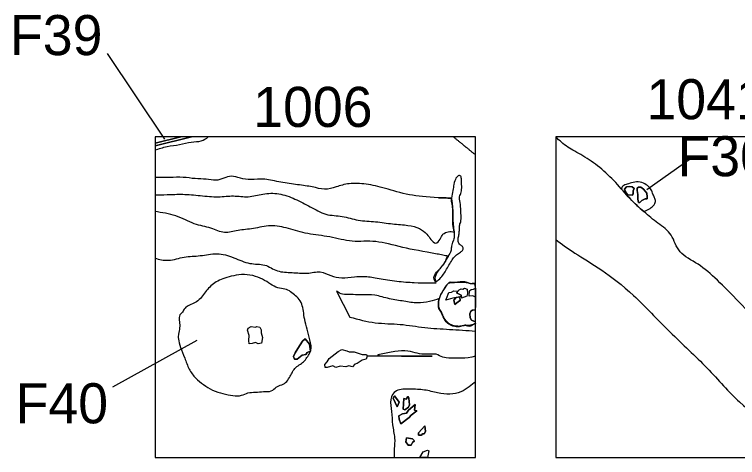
# Model space of a CAD drawing. Extents: x -756 to -644, y -309 to -230.
# Drawn here: x -688.51 to -670.46, y -260 to -248.94 of the extents above; entities that cross this region are included whole.
import ezdxf

# ---------------------------------------------------------------- set-up
doc = ezdxf.new("R2010")
doc.units = 0
for name, color, linetype in [('Brick', 7, 'Continuous'), ('Feature Numbers', 7, 'Continuous'), ('Other Features', 7, 'Continuous'), ('Planting Hole', 7, 'Continuous'), ('Plowscars', 7, 'Continuous'), ('Posthole', 7, 'Continuous'), ('Postmold', 7, 'Continuous'), ('Quadrat Boundaries', 7, 'Continuous'), ('Quadrat Labels Large', 7, 'Continuous'), ('Sediment Boundaries', 7, 'Continuous'), ('Stone', 7, 'Continuous'), ('Tree Disturbance', 7, 'Continuous'), ('Utility Pipe', 7, 'Continuous'), ('Utility Trench', 7, 'Continuous')]:
    doc.layers.add(name, color=color, linetype=linetype)

msp = doc.modelspace()

# ---------------------------------------------------------------- linework, layer by layer
at = {"layer": 'Brick'}
for points in [[(-677.446, -255.848), (-677.479, -255.886), (-677.362, -255.949), (-677.356, -255.985), (-677.569, -256.026), (-677.745, -256.074), (-677.729, -256.029), (-677.665, -255.883), (-677.604, -255.872), (-677.54, -255.843)], [(-677.351, -256.021), (-677.362, -255.949), (-677.479, -255.886), (-677.412, -255.811), (-677.364, -255.792), (-677.319, -255.795), (-677.279, -255.774), (-677.21, -255.798), (-677.205, -255.907), (-677.218, -255.976)], [(-677, -256), (-677.069, -255.968), (-677.16, -255.971), (-677.149, -255.838), (-677.114, -255.806), (-677.051, -255.8), (-677, -255.774)], [(-677.414, -255.996), (-677.495, -256.012), (-677.545, -256.069), (-677.532, -256.106), (-677.519, -256.181), (-677.428, -256.104), (-677.383, -256.082), (-677.383, -256.045)], [(-677, -256.311), (-677.077, -256.322), (-677.122, -256.346), (-677.141, -256.417), (-677.133, -256.51), (-677.104, -256.574), (-677, -256.617)]]:
    msp.add_lwpolyline(points, close=True, dxfattribs=at)
at = {"layer": 'Feature Numbers'}
for p, q in [((-686.192, -249.921), (-684.761, -252.054)), ((-671.59, -252.513), (-672.724, -253.323)), ((-686.057, -258.236), (-683.952, -257.075))]:
    msp.add_line(p, q, dxfattribs=at)
at = {"layer": 'Other Features'}
for points in [[(-677, -260), (-677, -258.103)], [(-679.025, -258.463), (-678.906, -258.622), (-678.959, -258.731), (-679.055, -258.516), (-679.025, -258.463)], [(-678.688, -258.476), (-678.668, -258.519), (-678.648, -258.685), (-678.671, -258.747), (-678.77, -258.81), (-678.81, -258.794), (-678.79, -258.529), (-678.734, -258.545), (-678.688, -258.476)], [(-678.509, -258.678), (-678.525, -258.814), (-678.463, -258.837), (-678.608, -258.943), (-678.658, -258.999), (-678.87, -259.155), (-678.906, -259.045), (-678.913, -258.963), (-678.823, -258.913), (-678.724, -258.893), (-678.678, -258.82), (-678.509, -258.678)], [(-678.267, -259.208), (-678.254, -259.347), (-678.284, -259.406), (-678.323, -259.406), (-678.353, -259.443), (-678.423, -259.439), (-678.429, -259.38), (-678.267, -259.208)], [(-678.529, -259.582), (-678.572, -259.628), (-678.608, -259.694), (-678.684, -259.691), (-678.744, -259.611), (-678.727, -259.512), (-678.572, -259.535), (-678.529, -259.582)], [(-679.033, -260), (-678.39, -260), (-678.31, -259.856), (-678.204, -259.817), (-678.171, -259.833), (-678.198, -260), (-677, -260)]]:
    msp.add_lwpolyline(points, dxfattribs=at)
msp.add_open_spline([(-677, -258.103), (-677.05, -258.146), (-677.155, -258.235), (-677.357, -258.377), (-677.642, -258.436), (-677.944, -258.396), (-678.274, -258.3), (-678.631, -258.292), (-679.014, -258.289), (-679.153, -258.55), (-679.084, -258.845), (-679.087, -259.18), (-679.003, -259.522), (-679.037, -259.779), (-679.034, -259.942), (-679.033, -260)], degree=3, dxfattribs=at)
at = {"layer": 'Planting Hole'}
for points in [[(-682.573, -257.156), (-682.649, -257.163), (-682.662, -257.077), (-682.649, -256.958), (-682.692, -256.825), (-682.679, -256.769), (-682.603, -256.729), (-682.497, -256.749), (-682.46, -256.729), (-682.381, -256.746), (-682.354, -256.809), (-682.354, -256.891), (-682.318, -257.001), (-682.341, -257.15), (-682.427, -257.16), (-682.497, -257.133), (-682.573, -257.156)], [(-681.119, -257.345), (-681.205, -257.382), (-681.235, -257.428), (-681.327, -257.445), (-681.453, -257.547), (-681.523, -257.547), (-681.546, -257.481), (-681.506, -257.385), (-681.437, -257.276), (-681.321, -257.1), (-681.251, -257.04), (-681.142, -257.173), (-681.119, -257.345)]]:
    msp.add_lwpolyline(points, dxfattribs=at)
for points in [[(-681.119, -257.345), (-681.089, -257.253), (-681.134, -257.059), (-681.207, -256.794), (-681.271, -256.554), (-681.297, -256.346), (-681.328, -256.167), (-681.425, -256.012), (-681.557, -255.916), (-681.674, -255.806), (-681.843, -255.784), (-682.031, -255.743), (-682.208, -255.606), (-682.423, -255.497), (-682.701, -255.419), (-682.983, -255.446), (-683.216, -255.504), (-683.403, -255.574), (-683.544, -255.66), (-683.667, -255.772), (-683.77, -255.893), (-683.857, -256.034), (-683.997, -256.144), (-684.142, -256.192), (-684.265, -256.264), (-684.309, -256.373), (-684.413, -256.46), (-684.389, -256.609), (-684.377, -256.762), (-684.407, -256.867), (-684.415, -256.923)], [(-684.415, -256.923), (-684.418, -256.939), (-684.429, -257.034), (-684.375, -257.243), (-684.255, -257.517), (-684.161, -257.799), (-683.99, -258.032), (-683.796, -258.178), (-683.569, -258.33), (-683.303, -258.404), (-683.05, -258.463), (-682.83, -258.464), (-682.691, -258.366), (-682.491, -258.379), (-682.297, -258.345), (-682.079, -258.364), (-681.985, -258.224), (-681.838, -258.194), (-681.703, -258.11), (-681.629, -257.967), (-681.567, -257.86), (-681.498, -257.744), (-681.368, -257.674), (-681.266, -257.59), (-681.192, -257.473), (-681.139, -257.407), (-681.119, -257.345)]]:
    msp.add_open_spline(points, degree=3, dxfattribs=at)
at = {"layer": 'Plowscars'}
for points in [[(-685, -253.011), (-685, -253.441)], [(-685, -253.861), (-685, -255.027)], [(-680.471, -255.846), (-680.135, -256.497)], [(-677, -256.843), (-677, -256.659)]]:
    msp.add_lwpolyline(points, dxfattribs=at)
for points, degree in [([(-677.93, -253.515), (-678.224, -253.496), (-678.66, -253.468), (-679.276, -253.268), (-679.732, -253.164), (-680.178, -253.148), (-680.479, -253.247), (-680.772, -253.333), (-681.065, -253.238), (-681.434, -253.195), (-681.865, -253.137), (-682.271, -253.031), (-682.619, -253.077), (-682.876, -253.036), (-683.103, -252.952), (-683.278, -253.032), (-683.483, -253.1), (-683.72, -253.044), (-684, -253.05), (-684.292, -252.997), (-684.634, -253.015), (-684.877, -253.012), (-685, -253.011)], 3), ([(-685, -253.441), (-684.911, -253.443), (-684.714, -253.445), (-684.31, -253.418), (-683.877, -253.465), (-683.408, -253.511), (-683.044, -253.45), (-682.673, -253.521), (-682.314, -253.411), (-681.913, -253.39), (-681.501, -253.545), (-681.13, -253.735), (-680.739, -253.967), (-680.327, -253.959), (-679.936, -254.097), (-679.492, -254.103), (-679.069, -254.179), (-678.671, -254.197), (-678.385, -254.269), (-678.202, -254.427), (-678.122, -254.557), (-677.992, -254.695), (-677.875, -254.551), (-677.833, -254.419), (-677.683, -254.349), (-677.584, -254.364), (-677.532, -254.372)], 3), ([(-677.602, -253.529), (-677.711, -253.524), (-677.821, -253.52), (-677.93, -253.515)], 2), ([(-677.532, -254.372), (-677.544, -254.308), (-677.572, -254.191), (-677.571, -254), (-677.567, -253.836), (-677.578, -253.676), (-677.607, -253.583), (-677.602, -253.529)], 3), ([(-677.962, -254.922), (-678.305, -254.861), (-678.845, -254.765), (-679.506, -254.566), (-680.081, -254.641), (-680.636, -254.476), (-681.208, -254.43), (-681.671, -254.278), (-682.121, -254.178), (-682.549, -254.304), (-682.938, -254.314), (-683.27, -254.435), (-683.59, -254.258), (-684.017, -254.197), (-684.465, -253.944), (-684.832, -253.887), (-685, -253.861)], 3), ([(-685, -255.027), (-684.901, -255.053), (-684.665, -255.115), (-684.272, -254.975), (-683.875, -254.979), (-683.455, -254.875), (-683.033, -255.004), (-682.636, -255.191), (-682.246, -255.155), (-681.964, -255.378), (-681.578, -255.376), (-681.206, -255.423), (-680.859, -255.326), (-680.623, -255.479), (-680.343, -255.526), (-680.146, -255.504), (-680.02, -255.489)], 3), ([(-677.688, -254.978), (-677.73, -254.968), (-677.821, -254.947), (-677.913, -254.931), (-677.962, -254.922)], 3), ([(-677.983, -255.637), (-678.007, -255.629), (-678.069, -255.498), (-677.98, -255.372), (-677.862, -255.266), (-677.764, -255.138), (-677.728, -255.029), (-677.688, -254.978), (-677.688, -254.978)], 3), ([(-680.02, -255.489), (-679.951, -255.483), (-679.766, -255.467), (-679.427, -255.526), (-678.968, -255.605), (-678.511, -255.637), (-678.171, -255.644), (-678.024, -255.639), (-677.983, -255.637)], 3), ([(-677.909, -256.035), (-677.979, -256.057), (-678.146, -256.112), (-678.449, -256.16), (-678.782, -256.098), (-679.155, -256.05), (-679.513, -255.927), (-679.871, -255.952), (-680.126, -255.92), (-680.329, -255.948), (-680.421, -255.882), (-680.471, -255.846)], 3), ([(-677.919, -256.076), (-677.916, -256.062), (-677.913, -256.048), (-677.909, -256.035)], 2), ([(-677.928, -256.175), (-677.928, -256.141), (-677.925, -256.108), (-677.919, -256.076)], 2), ([(-677.928, -256.207), (-677.928, -256.196), (-677.928, -256.186), (-677.928, -256.175)], 2), ([(-677.889, -256.329), (-677.896, -256.319), (-677.918, -256.282), (-677.926, -256.238), (-677.928, -256.207)], 3), ([(-677.809, -256.487), (-677.827, -256.446), (-677.847, -256.39), (-677.881, -256.342), (-677.889, -256.329)], 3), ([(-680.135, -256.497), (-679.927, -256.552), (-679.499, -256.664), (-678.882, -256.657), (-678.272, -256.767), (-677.659, -256.8), (-677.219, -256.829), (-677, -256.843)], 3), ([(-677.769, -256.562), (-677.784, -256.538), (-677.797, -256.512), (-677.809, -256.487)], 2), ([(-677.707, -256.638), (-677.71, -256.636), (-677.734, -256.613), (-677.754, -256.587), (-677.769, -256.562)], 3), ([(-677.535, -256.719), (-677.561, -256.714), (-677.623, -256.697), (-677.679, -256.663), (-677.707, -256.638)], 3), ([(-677.463, -256.729), (-677.487, -256.726), (-677.511, -256.724), (-677.535, -256.719)], 2), ([(-677.298, -256.704), (-677.323, -256.71), (-677.376, -256.733), (-677.432, -256.731), (-677.463, -256.729)], 3), ([(-677.282, -256.702), (-677.287, -256.702), (-677.293, -256.703), (-677.298, -256.704)], 2), ([(-677.145, -256.713), (-677.189, -256.717), (-677.237, -256.697), (-677.282, -256.702)], 2), ([(-677.043, -256.67), (-677.071, -256.681), (-677.103, -256.707), (-677.138, -256.713), (-677.145, -256.713)], 3), ([(-677.03, -256.666), (-677.034, -256.667), (-677.039, -256.668), (-677.043, -256.67)], 2), ([(-677, -256.659), (-677.01, -256.661), (-677.02, -256.663), (-677.03, -256.666)], 2), ([(-677, -257.473), (-677.269, -257.536), (-677.657, -257.515), (-677.825, -257.515), (-677.972, -257.4), (-678.214, -257.431), (-678.466, -257.41), (-678.665, -257.326), (-679.022, -257.347), (-679.358, -257.431), (-679.705, -257.473), (-677, -257.473), (-679.705, -257.473)], 3)]:
    msp.add_open_spline(points, degree=degree, dxfattribs=at)
at = {"layer": 'Posthole'}
for points in [[(-673.042, -253.285), (-673.072, -253.348), (-673.066, -253.418), (-673.09, -253.454), (-673.202, -253.442), (-673.247, -253.396), (-673.286, -253.306), (-673.238, -253.248), (-673.169, -253.233), (-673.093, -253.245), (-673.042, -253.285)], [(-672.939, -253.254), (-672.879, -253.251), (-672.812, -253.306), (-672.731, -253.405), (-672.716, -253.493), (-672.719, -253.544), (-672.77, -253.547), (-672.855, -253.587), (-672.9, -253.635), (-672.933, -253.632), (-672.954, -253.553), (-672.954, -253.433), (-672.972, -253.336), (-672.966, -253.276), (-672.939, -253.254)]]:
    msp.add_lwpolyline(points, dxfattribs=at)
for points in [[(-672.805, -253.861), (-672.765, -253.844), (-672.672, -253.804), (-672.56, -253.723), (-672.491, -253.606), (-672.535, -253.516), (-672.576, -253.428), (-672.607, -253.317), (-672.703, -253.212), (-672.845, -253.122), (-673.039, -253.118), (-673.184, -253.17), (-673.314, -253.198), (-673.35, -253.262), (-673.367, -253.292)], [(-673.367, -253.292), (-673.299, -253.371), (-673.126, -253.574), (-672.928, -253.754), (-672.805, -253.861)]]:
    msp.add_open_spline(points, degree=3, dxfattribs=at)
at = {"layer": 'Postmold'}
for points in [[(-677, -256.659), (-677, -256.617), (-677.104, -256.574), (-677.133, -256.51), (-677.141, -256.417), (-677.122, -256.346), (-677.077, -256.322), (-677, -256.311), (-677, -256), (-677.069, -255.968), (-677.16, -255.971), (-677.149, -255.838), (-677.114, -255.806), (-677.051, -255.8), (-677, -255.774), (-677, -255.665)], [(-677.495, -256.012), (-677.569, -256.026), (-677.745, -256.074), (-677.729, -256.029), (-677.665, -255.883), (-677.604, -255.872), (-677.54, -255.843), (-677.446, -255.848), (-677.412, -255.811), (-677.364, -255.792), (-677.319, -255.795), (-677.279, -255.774), (-677.21, -255.798), (-677.205, -255.907), (-677.218, -255.976), (-677.351, -256.021), (-677.356, -255.985), (-677.414, -255.996), (-677.383, -256.045), (-677.383, -256.082), (-677.428, -256.104), (-677.519, -256.181), (-677.532, -256.106), (-677.545, -256.069), (-677.495, -256.012)]]:
    msp.add_lwpolyline(points, dxfattribs=at)
for points in [[(-677, -256.659), (-677.043, -256.67), (-677.125, -256.71), (-677.282, -256.702), (-677.372, -256.726), (-677.463, -256.729), (-677.612, -256.697), (-677.715, -256.63), (-677.809, -256.487), (-677.864, -256.367), (-677.907, -256.298), (-677.928, -256.175), (-677.909, -256.035), (-677.854, -255.901), (-677.777, -255.779), (-677.71, -255.681), (-677.668, -255.636), (-677.588, -255.628), (-677.463, -255.628), (-677.298, -255.614), (-677.21, -255.633), (-677.117, -255.662), (-677.037, -255.654), (-677, -255.665), (-677, -256.659), (-677, -255.665)], [(-677, -255.665), (-677.012, -255.66), (-677.05, -255.646), (-677.124, -255.676), (-677.207, -255.629), (-677.323, -255.605), (-677.451, -255.632), (-677.57, -255.63), (-677.668, -255.622), (-677.723, -255.698), (-677.781, -255.786), (-677.858, -255.899), (-677.897, -255.989), (-677.909, -256.035), (-677.909, -256.035)], [(-677.909, -256.035), (-677.922, -256.08), (-677.933, -256.168), (-677.922, -256.289), (-677.851, -256.379), (-677.807, -256.5), (-677.736, -256.627), (-677.605, -256.709), (-677.484, -256.729), (-677.37, -256.733), (-677.264, -256.681), (-677.141, -256.739), (-677.059, -256.671), (-677.014, -256.662), (-677, -256.659)]]:
    msp.add_open_spline(points, degree=3, dxfattribs=at)
at = {"layer": 'Quadrat Boundaries'}
for points in [[(-677, -252), (-685, -252), (-685, -260), (-677, -260)], [(-667, -252), (-675, -252), (-675, -260), (-667, -260)]]:
    msp.add_lwpolyline(points, close=True, dxfattribs=at)
at = {"layer": 'Sediment Boundaries'}
msp.add_open_spline([(-677.93, -253.515), (-677.602, -253.529), (-677.93, -253.515), (-677.602, -253.529)], degree=3, dxfattribs=at)
at = {"layer": 'Stone'}
for points in [[(-673.042, -253.285), (-673.093, -253.245), (-673.169, -253.233), (-673.238, -253.248), (-673.286, -253.306), (-673.247, -253.396), (-673.202, -253.442), (-673.09, -253.454), (-673.066, -253.418), (-673.072, -253.348)], [(-672.939, -253.254), (-672.966, -253.276), (-672.972, -253.336), (-672.954, -253.433), (-672.954, -253.553), (-672.933, -253.632), (-672.9, -253.635), (-672.855, -253.587), (-672.77, -253.547), (-672.719, -253.544), (-672.719, -253.544), (-672.716, -253.493), (-672.731, -253.405), (-672.812, -253.306), (-672.879, -253.251)], [(-682.649, -257.163), (-682.662, -257.077), (-682.649, -256.958), (-682.692, -256.825), (-682.679, -256.769), (-682.603, -256.729), (-682.497, -256.749), (-682.46, -256.729), (-682.381, -256.746), (-682.354, -256.809), (-682.354, -256.891), (-682.318, -257.001), (-682.341, -257.15), (-682.427, -257.16), (-682.497, -257.133), (-682.573, -257.156)], [(-681.251, -257.04), (-681.321, -257.1), (-681.437, -257.276), (-681.506, -257.385), (-681.546, -257.481), (-681.523, -257.547), (-681.453, -257.547), (-681.327, -257.445), (-681.235, -257.428), (-681.205, -257.382), (-681.119, -257.345), (-681.142, -257.173)], [(-680.758, -257.756), (-680.764, -257.68), (-680.705, -257.614), (-680.655, -257.527), (-680.433, -257.352), (-680.337, -257.302), (-680.218, -257.335), (-680.155, -257.358), (-680.029, -257.358), (-679.83, -257.431), (-679.727, -257.425), (-679.705, -257.473), (-679.734, -257.547), (-679.83, -257.574), (-679.956, -257.657), (-680.012, -257.67), (-680.075, -257.736), (-680.161, -257.713), (-680.241, -257.739), (-680.38, -257.72), (-680.486, -257.756), (-680.562, -257.71), (-680.708, -257.756)], [(-679.025, -258.463), (-679.055, -258.516), (-678.959, -258.731), (-678.906, -258.622)], [(-678.688, -258.476), (-678.734, -258.545), (-678.79, -258.529), (-678.81, -258.794), (-678.77, -258.81), (-678.671, -258.747), (-678.648, -258.685), (-678.668, -258.519)], [(-678.509, -258.678), (-678.678, -258.82), (-678.724, -258.893), (-678.823, -258.913), (-678.913, -258.963), (-678.906, -259.045), (-678.87, -259.155), (-678.658, -258.999), (-678.608, -258.943), (-678.463, -258.837), (-678.525, -258.814)], [(-678.267, -259.208), (-678.429, -259.38), (-678.423, -259.439), (-678.353, -259.443), (-678.323, -259.406), (-678.284, -259.406), (-678.254, -259.347)], [(-678.529, -259.582), (-678.572, -259.535), (-678.727, -259.512), (-678.744, -259.611), (-678.684, -259.691), (-678.608, -259.694), (-678.572, -259.628)], [(-678.39, -260), (-678.31, -259.856), (-678.204, -259.817), (-678.171, -259.833), (-678.198, -260)]]:
    msp.add_lwpolyline(points, close=True, dxfattribs=at)
at = {"layer": 'Tree Disturbance'}
msp.add_open_spline([(-677.602, -253.529), (-677.57, -253.395), (-677.545, -253.146), (-677.496, -253.026), (-677.416, -252.941), (-677.351, -252.986), (-677.356, -253.091), (-677.341, -253.276), (-677.361, -253.415), (-677.426, -253.51), (-677.371, -253.67), (-677.366, -253.915), (-677.356, -254.1), (-677.406, -254.185), (-677.406, -254.31), (-677.406, -254.415), (-677.436, -254.515), (-677.441, -254.61), (-677.396, -254.699), (-677.311, -254.729), (-677.301, -254.799), (-677.351, -254.864), (-677.451, -254.919), (-677.555, -255.014), (-677.62, -255.124), (-677.71, -255.274), (-677.775, -255.394), (-677.865, -255.509), (-677.983, -255.637), (-678.035, -255.539), (-677.96, -255.359), (-677.875, -255.274), (-677.775, -255.139), (-677.688, -254.978), (-677.6, -254.839), (-677.615, -254.764), (-677.575, -254.615), (-677.531, -254.53), (-677.532, -254.372), (-677.565, -254.185), (-677.57, -254.01), (-677.57, -253.805), (-677.58, -253.695), (-677.602, -253.529), (-677.602, -253.529), (-677.602, -253.529)], degree=3, dxfattribs=at)
at = {"layer": 'Utility Pipe'}
msp.add_lwpolyline([(-684.356, -252), (-685, -252.152), (-685, -252.222), (-684.09, -252), (-684.356, -252)], dxfattribs=at)
at = {"layer": 'Utility Trench'}
for points in [[(-684.356, -252), (-685, -252), (-685, -252.152), (-684.356, -252)], [(-683.672, -252), (-684.09, -252), (-685, -252.222), (-685, -252.325)], [(-677, -252.448), (-677, -252), (-677.551, -252)], [(-675, -252), (-675, -254.562)]]:
    msp.add_lwpolyline(points, dxfattribs=at)
for points, degree in [([(-685, -252.325), (-684.903, -252.294), (-684.704, -252.229), (-684.38, -252.197), (-684.097, -252.113), (-683.836, -252.121), (-683.723, -252.038), (-683.672, -252)], 3), ([(-677.551, -252), (-677.367, -252.149), (-677.184, -252.299), (-677, -252.448)], 2), ([(-667, -258.966), (-667.144, -258.856), (-667.565, -258.539), (-668.305, -258.133), (-669.069, -257.439), (-669.812, -256.782), (-670.44, -256.1), (-670.98, -255.552), (-671.437, -255.152), (-671.964, -254.909), (-672.076, -254.412), (-672.457, -254.154), (-672.795, -253.874), (-673.148, -253.557), (-673.493, -253.133), (-673.898, -252.748), (-674.329, -252.452), (-674.724, -252.262), (-674.903, -252.092), (-675, -252)], 3), ([(-675, -254.562), (-674.858, -254.667), (-674.562, -254.885), (-673.87, -255.294), (-673.08, -255.891), (-672.157, -256.887), (-671.194, -257.757), (-670.422, -258.675), (-669.601, -259.204), (-669.299, -259.712), (-669.128, -260)], 3)]:
    msp.add_open_spline(points, degree=degree, dxfattribs=at)

# ---------------------------------------------------------------- texts
at = {"layer": 'Feature Numbers'}
for s, p in [('F39', (-688.618, -249.958)), ('F30', (-671.96, -252.98)), ('F40', (-688.477, -259.146))]:
    msp.add_text(s, height=1, dxfattribs=at).set_placement(p)
at = {"layer": 'Quadrat Labels Large'}
for s, p in [('1041', (-672.736, -251.558)), ('1006', (-682.548, -251.75))]:
    msp.add_text(s, height=1, dxfattribs=at).set_placement(p)

doc.saveas('drawing.dxf')
